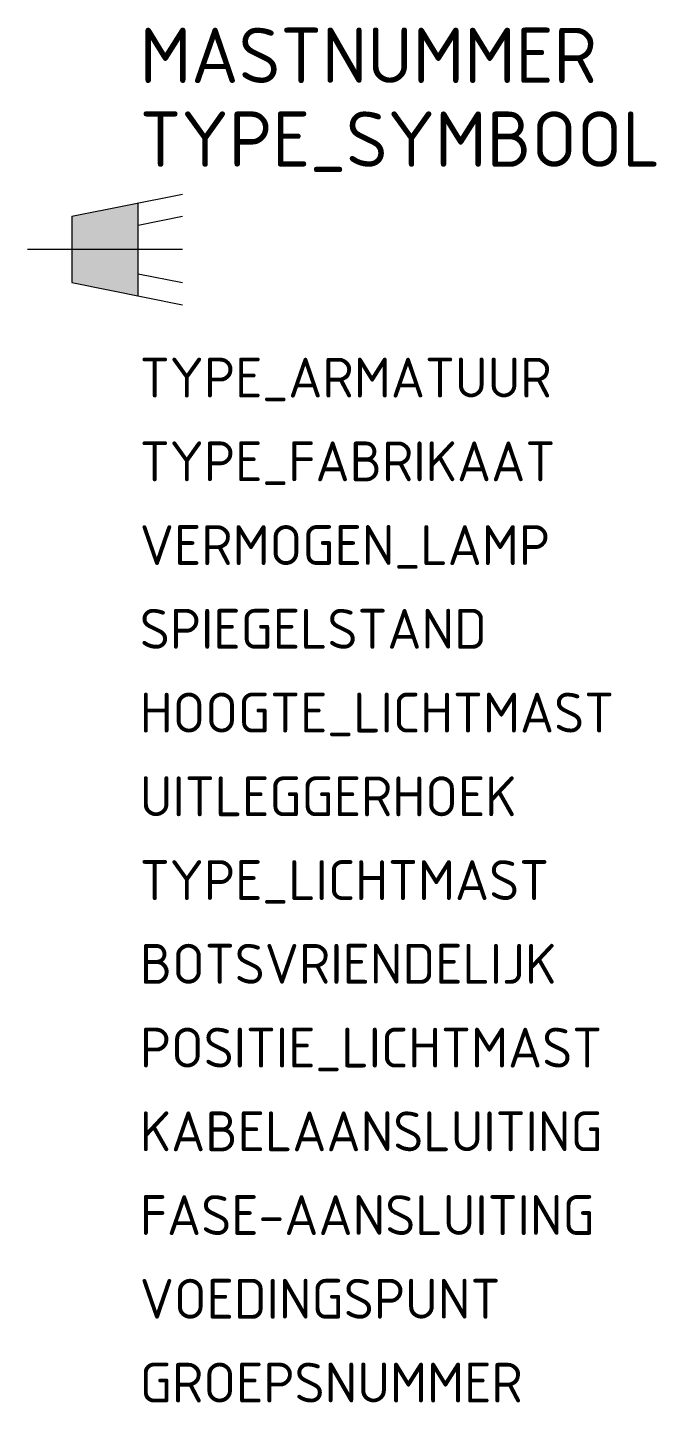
# Model space of a CAD drawing. Extents: x -2 to 26.4, y -52.1 to 10.
import ezdxf

# ---------------------------------------------------------------- set-up
doc = ezdxf.new("R2010")
doc.units = 0
doc.header["$LTSCALE"] = 10
doc.header["$MEASUREMENT"] = 0
doc.layers.get('0').update_dxf_attribs({"linetype": 'CONTINUOUS'})
doc.layers.add('N-WE-VW-VRI-T18', color=1, linetype='CONTINUOUS', lineweight=18)
doc.layers.add('N-WE-VW-VRI-T25', color=7, linetype='CONTINUOUS', lineweight=25)
doc.styles.add('NLCS-ISO', font='NLCS-ISO.ttf')

msp = doc.modelspace()

# ---------------------------------------------------------------- linework, layer by layer
at = {"color": 0, "linetype": 'ByBlock'}
for p, q in [((0, 1.5), (5, 2.5)), ((3, -2.1), (3, 2.1)), ((0, 1.5), (0, -1.5)), ((3, 1.1), (5, 1.5)), ((5, 0), (-2, 0)), ((3, -1.1), (5, -1.5)), ((0, -1.5), (5, -2.5))]:
    msp.add_line(p, q, dxfattribs=at)
msp.add_solid([(0, -1.5), (3, -2.1), (0, 1.5), (3, 2.1)], dxfattribs=at)

# ---------------------------------------------------------------- texts
at = {"layer": 'N-WE-VW-VRI-T18', "linetype": 'ByBlock', "style": 'NLCS-ISO', "flags": 1}
for tag, p, s in [('TYPE_ARMATUUR', (3.075, -6.692), 'IPSO SON-T'), ('TYPE_FABRIKAAT', (3.075, -10.476), ''), ('VERMOGEN_LAMP', (3.075, -14.261), '250W'), ('SPIEGELSTAND', (3.075, -18.045), 'Vlakglas 35/115/5'), ('HOOGTE_LICHTMAST', (3.075, -21.83), '18m'), ('UITLEGGERHOEK', (3.075, -25.614), '5°'), ('TYPE_LICHTMAST', (3.075, -29.399), 'Enkele PAALTOPMAST'), ('BOTSVRIENDELIJK', (3.075, -33.183), 'Ja'), ('POSITIE_LICHTMAST', (3.075, -36.968), 'Rechts'), ('KABELAANSLUITING', (3.075, -40.752), 'EO-YMeKaszh 4x2,5mm² (d.m.v. aftakmof)'), ('VOEDINGSPUNT', (3.075, -48.321), '')]:
    msp.add_attdef(tag, p, s, height=1.8, dxfattribs=at)
at = {"layer": 'N-WE-VW-VRI-T18', "linetype": 'ByBlock', "style": 'NLCS-ISO'}
for tag, p in [('FASE-AANSLUITING', (3.075, -44.537)), ('GROEPSNUMMER', (3.075, -52.106))]:
    msp.add_attdef(tag, p, '', height=1.8, dxfattribs=at)
at = {"layer": 'N-WE-VW-VRI-T25', "linetype": 'ByBlock', "style": 'NLCS-ISO'}
for tag, p, s in [('MASTNUMMER', (3.075, 7.52), ''), ('TYPE_SYMBOOL', (3.075, 3.735), '3 LICHTVERKEERSLANTAARN ROND 300MM')]:
    msp.add_attdef(tag, p, s, height=2.5, dxfattribs=at)

doc.saveas('drawing.dxf')
